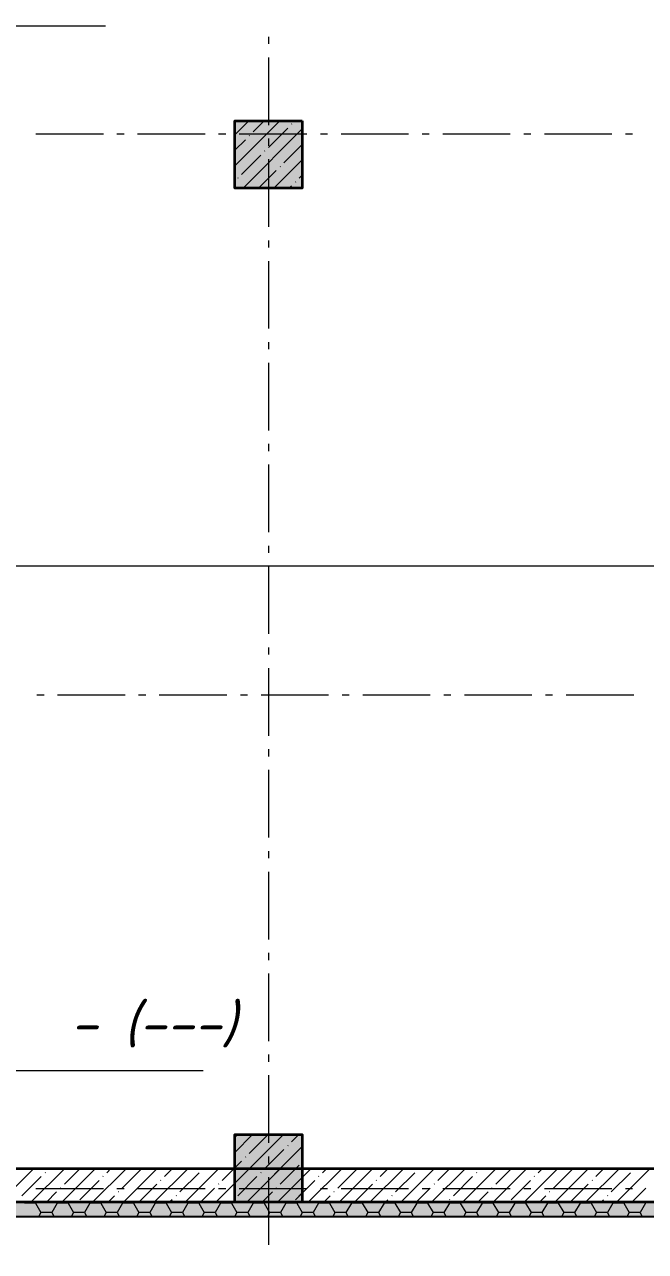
# Model space of a CAD drawing. Header units: millimetres. Extents: x -81576 to 1046824, y -248937 to 691537.
# Drawn here: x 146529 to 151126, y 651577 to 660653 of the extents above; entities that cross this region are included whole.
import ezdxf

# ---------------------------------------------------------------- set-up
doc = ezdxf.new("R2010")
doc.units = ezdxf.units.MM
doc.layers.add('PDF _Геометрия', color=7, linetype='Continuous', true_color=0x1d1d1d)
doc.layers.add('PDF _Сплошная заливка', color=7, linetype='Continuous', true_color=0xffffff)
doc.layers.add('PDF _Текст', color=7, linetype='Continuous')
doc.styles.add('PDF ISOCPEUR Italic', font='isocpeui.ttf')

msp = doc.modelspace()

# ---------------------------------------------------------------- hatches: boundary and pattern name
at = {"layer": 'PDF _Сплошная заливка', "true_color": 0x636466, "transparency": 33554559}
for points in [[(148086, 659441.1), (148586, 659441.1), (148586, 659941.1), (148086, 659941.1)], [(148086, 651941.1), (148586, 651941.1), (148586, 652441.1), (148086, 652441.1)], [(162404, 651839.1), (162404, 651939.1), (97386, 651939.1), (97388, 651839.1)]]:
    msp.add_hatch(color=251, dxfattribs=at).paths.add_polyline_path(points)

# ---------------------------------------------------------------- linework, layer by layer
at = {"layer": 'PDF _Геометрия', "color": 7, "lineweight": 13}
for points in [[(174226, 637747.2), (174226, 639331.1), (171294, 639331.1), (171294, 639091.1), (171294, 638981.1), (170586, 638981.1), (170476, 638981.1), (170476, 639691.1), (170476, 639801.1), (174226, 639801.1), (174226, 651831.1), (162404, 651831.1), (97388, 651831.1), (97278, 651831.1), (97278, 669191.1)], [(97286, 669191.1), (97286, 651839.1), (162404, 651839.1), (174234, 651839.1), (174234, 651831.1), (174234, 639793.1), (174226, 639793.1), (170484, 639793.1), (170484, 638989.1), (171286, 638989.1), (171286, 639339.1), (171449.9, 639339.1), (174234, 639339.1), (174234, 639331.1), (174234, 637747.2)]]:
    msp.add_lwpolyline(points, dxfattribs=at)
at = {"layer": 'PDF _Геометрия', "color": 7, "lineweight": 9}
for points in [[(97386, 669191.1), (97386, 651939.1), (162404, 651939.1), (174336, 651939.1), (174336, 651941.1), (174334, 651941.1), (174334, 651831.1), (174334, 639691.1), (174336, 639691.1), (174336, 639693.1), (174226, 639693.1), (170584, 639693.1), (170584, 639089.1), (171186, 639089.1), (171186, 639439.1), (171449.9, 639439.1), (174336, 639439.1), (174336, 639339.1), (174334, 639339.1)], [(97388, 663940.8), (97388, 651941.1), (162404, 651941.1), (174336, 651941.1), (174336, 651839.1), (174336, 651831.1), (174336, 639691.1), (174234, 639691.1), (174234, 639693.1)], [(148336, 660562), (148336, 660509.1)], [(148336, 660409.1), (148336, 659909.1)], [(147113.7, 659841.1), (146613.7, 659841.1)], [(147266.6, 659841.1), (147213.7, 659841.1)], [(147866.6, 659841.1), (147366.6, 659841.1)], [(148019.5, 659841.1), (147966.6, 659841.1)], [(148619.5, 659841.1), (148119.5, 659841.1)], [(148336, 659809.1), (148336, 659756.2)], [(148772.4, 659841.1), (148719.5, 659841.1)], [(149372.4, 659841.1), (148872.4, 659841.1)], [(149525.3, 659841.1), (149472.4, 659841.1)], [(150125.3, 659841.1), (149625.3, 659841.1)], [(150278.2, 659841.1), (150225.3, 659841.1)], [(150878.2, 659841.1), (150378.2, 659841.1)], [(151031.2, 659841.1), (150978.2, 659841.1)], [(148336, 659656.2), (148336, 659156.2)], [(148336, 659056.2), (148336, 659003.3)], [(148336, 658903.3), (148336, 658403.3)], [(148336, 658303.3), (148336, 658250.3)], [(148336, 658150.3), (148336, 657650.3)], [(148336, 657550.3), (148336, 657497.4)], [(148336, 657397.4), (148336, 656897.4)], [(148336, 656797.4), (148336, 656744.5)], [(148336, 656644.5), (148336, 656144.5)], [(148336, 656044.5), (148336, 655991.6)], [(148336, 655891.6), (148336, 655391.6)], [(146674.2, 655691.1), (146621.3, 655691.1)], [(147274.2, 655691.1), (146774.2, 655691.1)], [(147427.1, 655691.1), (147374.2, 655691.1)], [(148027.1, 655691.1), (147527.1, 655691.1)], [(148180.1, 655691.1), (148127.1, 655691.1)], [(148780.1, 655691.1), (148280.1, 655691.1)], [(148933, 655691.1), (148880.1, 655691.1)], [(149533, 655691.1), (149033, 655691.1)], [(149685.9, 655691.1), (149633, 655691.1)], [(150285.9, 655691.1), (149785.9, 655691.1)], [(150438.8, 655691.1), (150385.9, 655691.1)], [(151038.8, 655691.1), (150538.8, 655691.1)], [(148336, 655291.6), (148336, 655238.7)], [(148336, 655138.7), (148336, 654638.7)], [(148336, 654538.7), (148336, 654485.8)], [(148336, 654385.8), (148336, 653885.8)], [(148336, 653785.8), (148336, 653732.8)], [(148336, 653632.8), (148336, 653132.8)], [(148336, 653032.8), (148336, 652979.9)], [(148336, 652879.9), (148336, 652379.9)], [(148336, 652279.9), (148336, 652227)], [(148336, 652127), (148336, 651627)], [(147113.7, 652041.1), (146613.7, 652041.1)], [(147266.6, 652041.1), (147213.7, 652041.1)], [(147866.6, 652041.1), (147366.6, 652041.1)], [(148019.5, 652041.1), (147966.6, 652041.1)], [(148619.5, 652041.1), (148119.5, 652041.1)], [(148772.4, 652041.1), (148719.5, 652041.1)], [(149372.4, 652041.1), (148872.4, 652041.1)], [(149525.3, 652041.1), (149472.4, 652041.1)], [(150125.3, 652041.1), (149625.3, 652041.1)], [(150278.2, 652041.1), (150225.3, 652041.1)], [(150878.2, 652041.1), (150378.2, 652041.1)], [(151031.2, 652041.1), (150978.2, 652041.1)]]:
    msp.add_lwpolyline(points, dxfattribs=at)
at = {"layer": 'PDF _Геометрия', "color": 174, "lineweight": 20, "true_color": 0x0000a0}
for points in [[(146328.3, 660643.3), (147128.3, 660643.3)], [(147051.6, 652914.8), (147851.6, 652914.8)]]:
    msp.add_lwpolyline(points, dxfattribs=at)
at = {"layer": 'PDF _Геометрия', "lineweight": 9}
for points in [[(148190.6, 659941.1), (148086, 659836.5)], [(148418.7, 659941.1), (148086, 659608.4)], [(148304.7, 659941.1), (148221.4, 659857.8)], [(148508.9, 659917.2), (148506.5, 659914.8)], [(148164.4, 659800.8), (148086, 659722.4)], [(148586, 659880.3), (148146.8, 659441.1)], [(148195.3, 659831.7), (148192.9, 659829.3)], [(148478, 659886.3), (148335.5, 659743.8)], [(148309.3, 659717.6), (148306.9, 659715.3)], [(148586, 659766.2), (148449.5, 659629.7)], [(148278.4, 659686.7), (148135.9, 659544.2)], [(148586, 659652.2), (148374.9, 659441.1)], [(148392.5, 659572.7), (148260.9, 659441.1)], [(148423.4, 659603.6), (148421, 659601.2)], [(148586, 659538.1), (148563.6, 659515.7)], [(148109.7, 659518), (148107.4, 659515.7)], [(148506.5, 659458.6), (148489, 659441.1)], [(148537.4, 659489.5), (148535, 659487.2)], [(148217.9, 652441.1), (148086, 652309.2)], [(148446, 652441.1), (148086, 652081.1)], [(148103.8, 652441.1), (148086, 652423.3)], [(148331.9, 652441.1), (148192.9, 652302)], [(148480.4, 652361.4), (148478, 652359.1)], [(148560, 652441.1), (148506.5, 652387.6)], [(148166.7, 652275.9), (148164.4, 652273.5)], [(148586, 652353), (148174.1, 651941.1), (148424.1, 652191.1)], [(148449.5, 652330.6), (148306.9, 652188), (148310, 652191.1)], [(146599.3, 652191.1), (146349.3, 651941.1)], [(146827.4, 652191.1), (146577.4, 651941.1)], [(146713.4, 652191.1), (146710.2, 652188)], [(147055.5, 652191.1), (146805.5, 651941.1)], [(146941.5, 652191.1), (146824.3, 652073.9)], [(147283.6, 652191.1), (147033.6, 651941.1)], [(147169.6, 652191.1), (147137.9, 652159.5)], [(147394.5, 652188), (147252, 652045.4)], [(147511.7, 652191.1), (147261.7, 651941.1)], [(147739.8, 652191.1), (147489.8, 651941.1)], [(147625.7, 652191.1), (147565.6, 652131)], [(147967.9, 652191.1), (147717.9, 651941.1)], [(147853.1, 652190.4), (147850.7, 652188)], [(148196, 652191.1), (147946, 651941.1)], [(148081.9, 652191.1), (147993.3, 652102.5)], [(148135.9, 652245), (148086, 652195.2)], [(148586, 652124.9), (148402.2, 651941.1), (148652.2, 652191.1)], [(148563.6, 652216.5), (148421, 652073.9), (148538.1, 652191.1)], [(148880.3, 652191.1), (148630.3, 651941.1)], [(148766.2, 652191.1), (148734.6, 652159.5)], [(148991.2, 652188), (148848.7, 652045.4)], [(149108.4, 652191.1), (148858.4, 651941.1)], [(149336.5, 652191.1), (149086.5, 651941.1)], [(149222.4, 652191.1), (149162.3, 652131)], [(149564.6, 652191.1), (149314.6, 651941.1)], [(149449.8, 652190.4), (149447.4, 652188)], [(149792.7, 652191.1), (149542.7, 651941.1)], [(149678.6, 652191.1), (149590, 652102.5)], [(150020.8, 652191.1), (149770.8, 651941.1)], [(149906.7, 652191.1), (149903.6, 652188)], [(150248.9, 652191.1), (149998.9, 651941.1)], [(150134.8, 652191.1), (150017.7, 652073.9)], [(150477, 652191.1), (150227, 651941.1)], [(150362.9, 652191.1), (150331.3, 652159.5)], [(150587.9, 652188), (150445.4, 652045.4)], [(150705.1, 652191.1), (150455.1, 651941.1)], [(150933.2, 652191.1), (150683.2, 651941.1)], [(150819.1, 652191.1), (150759, 652131)], [(151161.3, 652191.1), (150911.3, 651941.1)], [(151046.5, 652190.4), (151044.1, 652188)], [(146653.2, 652131), (146510.7, 651988.4)], [(146684.1, 652161.9), (146681.7, 652159.5)], [(147080.9, 652102.5), (146938.3, 651959.9)], [(147111.8, 652133.3), (147109.4, 652131)], [(147539.5, 652104.8), (147537.1, 652102.5)], [(147822.2, 652159.5), (147679.7, 652016.9)], [(148586, 652010.9), (148535, 651959.9), (148677.6, 652102.5)], [(148708.5, 652133.3), (148706.1, 652131)], [(149136.2, 652104.8), (149133.8, 652102.5)], [(149418.9, 652159.5), (149276.4, 652016.9)], [(149846.6, 652131), (149704, 651988.4)], [(149877.5, 652161.9), (149875.1, 652159.5)], [(150274.3, 652102.5), (150131.7, 651959.9)], [(150305.2, 652133.3), (150302.8, 652131)], [(150732.9, 652104.8), (150730.5, 652102.5)], [(151015.6, 652159.5), (150873.1, 652016.9)], [(146767.3, 652016.9), (146691.5, 651941.1)], [(146798.2, 652047.8), (146795.8, 652045.4)], [(147225.8, 652019.3), (147223.5, 652016.9)], [(147508.6, 652073.9), (147375.7, 651941.1)], [(147936.3, 652045.4), (147831.9, 651941.1)], [(147967.2, 652076.3), (147964.8, 652073.9)], [(148822.5, 652019.3), (148820.2, 652016.9)], [(149105.3, 652073.9), (148972.4, 651941.1)], [(149533, 652045.4), (149428.6, 651941.1)], [(149563.9, 652076.3), (149561.5, 652073.9)], [(149960.7, 652016.9), (149884.8, 651941.1)], [(149991.5, 652047.8), (149989.2, 652045.4)], [(150419.2, 652019.3), (150416.9, 652016.9)], [(150702, 652073.9), (150569.1, 651941.1)], [(151129.7, 652045.4), (151025.3, 651941.1)], [(146610.1, 651934.1), (146529.5, 651934.1)], [(146613, 651939.1), (146610.1, 651934.1)], [(146610.1, 651934.1), (146650.4, 651864.3)], [(146771.4, 651934.1), (146731.1, 651864.3)], [(146768.5, 651939.1), (146771.4, 651934.1)], [(146852, 651934.1), (146771.4, 651934.1)], [(146854.9, 651939.1), (146852, 651934.1)], [(146852, 651934.1), (146892.4, 651864.3)], [(147013.3, 651934.1), (146973, 651864.3)], [(147010.5, 651939.1), (147013.3, 651934.1)], [(147094, 651934.1), (147013.3, 651934.1)], [(147096.8, 651939.1), (147094, 651934.1)], [(147094, 651934.1), (147134.3, 651864.3)], [(147195, 651988.4), (147147.7, 651941.1)], [(147255.3, 651934.1), (147214.9, 651864.3)], [(147252.4, 651939.1), (147255.3, 651934.1)], [(147335.9, 651934.1), (147255.3, 651934.1)], [(147338.8, 651939.1), (147335.9, 651934.1)], [(147335.9, 651934.1), (147376.2, 651864.3)], [(147497.2, 651934.1), (147456.9, 651864.3)], [(147494.3, 651939.1), (147497.2, 651934.1)], [(147577.8, 651934.1), (147497.2, 651934.1)], [(147580.7, 651939.1), (147577.8, 651934.1)], [(147577.8, 651934.1), (147618.2, 651864.3)], [(147622.6, 651959.9), (147603.8, 651941.1)], [(147653.5, 651990.8), (147651.2, 651988.4)], [(147739.1, 651934.1), (147698.8, 651864.3)], [(147736.3, 651939.1), (147739.1, 651934.1)], [(147819.8, 651934.1), (147739.1, 651934.1)], [(147822.6, 651939.1), (147819.8, 651934.1)], [(147819.8, 651934.1), (147860.1, 651864.3)], [(147981.1, 651934.1), (147940.7, 651864.3)], [(147978.2, 651939.1), (147981.1, 651934.1)], [(148061.7, 651934.1), (147981.1, 651934.1)], [(148064.6, 651939.1), (148061.7, 651934.1)], [(148061.7, 651934.1), (148102, 651864.3)], [(148081.2, 651962.3), (148078.8, 651959.9)], [(148223, 651934.1), (148182.7, 651864.3)], [(148220.1, 651939.1), (148223, 651934.1)], [(148303.7, 651934.1), (148223, 651934.1)], [(148306.5, 651939.1), (148303.6, 651934.1)], [(148303.6, 651934.1), (148344, 651864.3)], [(148464.9, 651934.1), (148424.6, 651864.3)], [(148462.1, 651939.1), (148464.9, 651934.1)], [(148545.6, 651934.1), (148464.9, 651934.1)], [(148548.4, 651939.1), (148545.6, 651934.1)], [(148545.6, 651934.1), (148585.9, 651864.3)], [(148706.9, 651934.1), (148666.6, 651864.3)], [(148704, 651939.1), (148706.9, 651934.1)], [(148787.5, 651934.1), (148706.9, 651934.1)], [(148791.7, 651988.4), (148744.3, 651941.1)], [(148790.4, 651939.1), (148787.5, 651934.1)], [(148787.5, 651934.1), (148827.8, 651864.3)], [(148948.8, 651934.1), (148908.5, 651864.3)], [(148945.9, 651939.1), (148948.8, 651934.1)], [(149029.5, 651934.1), (148948.8, 651934.1)], [(149029.4, 651934.1), (149069.8, 651864.3)], [(149032.3, 651939.1), (149029.5, 651934.1)], [(149190.7, 651934.1), (149150.4, 651864.3)], [(149187.9, 651939.1), (149190.7, 651934.1)], [(149271.4, 651934.1), (149190.7, 651934.1)], [(149219.3, 651959.9), (149200.5, 651941.1)], [(149250.2, 651990.8), (149247.8, 651988.4)], [(149274.2, 651939.1), (149271.4, 651934.1)], [(149271.4, 651934.1), (149311.7, 651864.3)], [(149432.7, 651934.1), (149392.4, 651864.3)], [(149429.8, 651939.1), (149432.7, 651934.1)], [(149513.3, 651934.1), (149432.7, 651934.1)], [(149516.2, 651939.1), (149513.3, 651934.1)], [(149513.3, 651934.1), (149553.6, 651864.3)], [(149674.6, 651934.1), (149634.3, 651864.3)], [(149671.7, 651939.1), (149674.6, 651934.1)], [(149755.3, 651934.1), (149674.6, 651934.1)], [(149677.9, 651962.3), (149675.5, 651959.9)], [(149755.2, 651934.1), (149795.6, 651864.3)], [(149758.1, 651939.1), (149755.3, 651934.1)], [(149916.6, 651934.1), (149876.2, 651864.3)], [(149913.7, 651939.1), (149916.5, 651934.1)], [(149997.2, 651934.1), (149916.6, 651934.1)], [(150000.1, 651939.1), (149997.2, 651934.1)], [(149997.2, 651934.1), (150037.5, 651864.3)], [(150158.5, 651934.1), (150118.2, 651864.3)], [(150155.6, 651939.1), (150158.5, 651934.1)], [(150239.1, 651934.1), (150158.5, 651934.1)], [(150242, 651939.1), (150239.1, 651934.1)], [(150239.1, 651934.1), (150279.4, 651864.3)], [(150388.3, 651988.4), (150341, 651941.1)], [(150400.4, 651934.1), (150360.1, 651864.3)], [(150397.5, 651939.1), (150400.4, 651934.1)], [(150481.1, 651934.1), (150400.4, 651934.1)], [(150483.9, 651939.1), (150481.1, 651934.1)], [(150481.1, 651934.1), (150521.4, 651864.3)], [(150642.4, 651934.1), (150602, 651864.3)], [(150639.5, 651939.1), (150642.3, 651934.1)], [(150723, 651934.1), (150642.4, 651934.1)], [(150725.9, 651939.1), (150723, 651934.1)], [(150723, 651934.1), (150763.3, 651864.3)], [(150816, 651959.9), (150797.2, 651941.1)], [(150884.3, 651934.1), (150844, 651864.3)], [(150846.9, 651990.8), (150844.5, 651988.4)], [(150881.4, 651939.1), (150884.3, 651934.1)], [(150964.9, 651934.1), (150884.3, 651934.1)], [(150967.8, 651939.1), (150964.9, 651934.1)], [(150964.9, 651934.1), (151005.2, 651864.3)], [(151126.2, 651934.1), (151085.9, 651864.3)], [(151123.4, 651939.1), (151126.2, 651934.1)], [(146650.4, 651864.3), (146635.9, 651839.1)], [(146731.1, 651864.3), (146650.4, 651864.3)], [(146731.1, 651864.3), (146745.6, 651839.1)], [(146892.4, 651864.3), (146877.8, 651839.1)], [(146973, 651864.3), (146892.4, 651864.3)], [(146973, 651864.3), (146987.5, 651839.1)], [(147134.3, 651864.3), (147119.7, 651839.1)], [(147214.9, 651864.3), (147134.3, 651864.3)], [(147214.9, 651864.3), (147229.5, 651839.1)], [(147376.2, 651864.3), (147361.7, 651839.1)], [(147456.9, 651864.3), (147376.2, 651864.3)], [(147456.9, 651864.3), (147471.4, 651839.1)], [(147618.2, 651864.3), (147603.6, 651839.1)], [(147698.8, 651864.3), (147618.2, 651864.3)], [(147698.8, 651864.3), (147713.3, 651839.1)], [(147860.1, 651864.3), (147845.5, 651839.1)], [(147940.8, 651864.3), (147860.1, 651864.3)], [(147940.7, 651864.3), (147955.3, 651839.1)], [(148102, 651864.3), (148087.5, 651839.1)], [(148182.7, 651864.3), (148102, 651864.3)], [(148182.7, 651864.3), (148197.2, 651839.1)], [(148344, 651864.3), (148329.4, 651839.1)], [(148424.6, 651864.3), (148344, 651864.3)], [(148424.6, 651864.3), (148439.2, 651839.1)], [(148585.9, 651864.3), (148571.4, 651839.1)], [(148666.6, 651864.3), (148585.9, 651864.3)], [(148666.5, 651864.3), (148681.1, 651839.1)], [(148827.8, 651864.3), (148813.3, 651839.1)], [(148908.5, 651864.3), (148827.8, 651864.3)], [(148908.5, 651864.3), (148923, 651839.1)], [(149069.8, 651864.3), (149055.2, 651839.1)], [(149150.4, 651864.3), (149069.8, 651864.3)], [(149150.4, 651864.3), (149165, 651839.1)], [(149311.7, 651864.3), (149297.2, 651839.1)], [(149392.4, 651864.3), (149311.7, 651864.3)], [(149392.3, 651864.3), (149406.9, 651839.1)], [(149553.6, 651864.3), (149539.1, 651839.1)], [(149634.3, 651864.3), (149553.7, 651864.3)], [(149634.3, 651864.3), (149648.8, 651839.1)], [(149795.6, 651864.3), (149781, 651839.1)], [(149876.2, 651864.3), (149795.6, 651864.3)], [(149876.2, 651864.3), (149890.8, 651839.1)], [(150037.5, 651864.3), (150023, 651839.1)], [(150118.2, 651864.3), (150037.5, 651864.3)], [(150118.2, 651864.3), (150132.7, 651839.1)], [(150279.5, 651864.3), (150264.9, 651839.1)], [(150360.1, 651864.3), (150279.5, 651864.3)], [(150360.1, 651864.3), (150374.6, 651839.1)], [(150521.4, 651864.3), (150506.8, 651839.1)], [(150602, 651864.3), (150521.4, 651864.3)], [(150602, 651864.3), (150616.6, 651839.1)], [(150763.3, 651864.3), (150748.8, 651839.1)], [(150844, 651864.3), (150763.3, 651864.3)], [(150844, 651864.3), (150858.5, 651839.1)], [(151005.3, 651864.3), (150990.7, 651839.1)], [(151085.9, 651864.3), (151005.3, 651864.3)], [(151085.9, 651864.3), (151100.4, 651839.1)]]:
    msp.add_lwpolyline(points, dxfattribs=at)
at = {"layer": 'PDF _Геометрия', "color": 7, "lineweight": 35}
for points in [[(148586, 659941.1), (148586, 659441.1), (148086, 659441.1), (148086, 659941.1)], [(148586, 651941.1), (148086, 651941.1), (148086, 652441.1), (148586, 652441.1)]]:
    msp.add_lwpolyline(points, close=True, dxfattribs=at)
at = {"layer": 'PDF _Геометрия', "color": 8, "lineweight": 9, "true_color": 0x808080}
msp.add_lwpolyline([(94160.8, 656649.4), (204084, 656649.4)], dxfattribs=at)
at = {"layer": 'PDF _Геометрия', "color": 7, "lineweight": 35}
for points in [[(123536, 652191.1), (144536, 652191.1), (144536, 652441.1), (145036, 652441.1), (145036, 652191.1), (145086, 652191.1), (145086, 652441.1), (145586, 652441.1), (145586, 652191.1), (159926, 652191.1), (159926, 655801.1), (160176, 655801.1), (160176, 652191.1), (162661, 652191.1), (163086, 652191.1)], [(162661, 651941.1), (145586, 651941.1), (145086, 651941.1), (145036, 651941.1), (144536, 651941.1), (113386, 651941.1), (113386, 652191.1), (123336, 652191.1)]]:
    msp.add_lwpolyline(points, dxfattribs=at)
at = {"layer": 'PDF _Геометрия', "color": 174, "lineweight": 9, "true_color": 0x0000a0}
msp.add_lwpolyline([(145783.8, 652565.7), (146259.1, 652914.7), (147051.6, 652914.7)], dxfattribs=at)
at = {"layer": 'PDF _Геометрия', "lineweight": 9}
for points in [[(148107.4, 651988.4), (148249.9, 652131)], [(148278.4, 652159.5), (148280.8, 652161.9)], [(148288.1, 651941.1), (148364, 652016.9)], [(148392.5, 652045.4), (148394.8, 652047.8)]]:
    msp.add_lwpolyline(points, close=True, dxfattribs=at)

# ---------------------------------------------------------------- texts
at = {"layer": 'PDF _Текст', "insert": (146864.7, 653250.6), "char_height": 300, "attachment_point": 4, "style": 'PDF ISOCPEUR Italic'}
msp.add_mtext('- (---)', dxfattribs=at)

doc.saveas('drawing.dxf')
